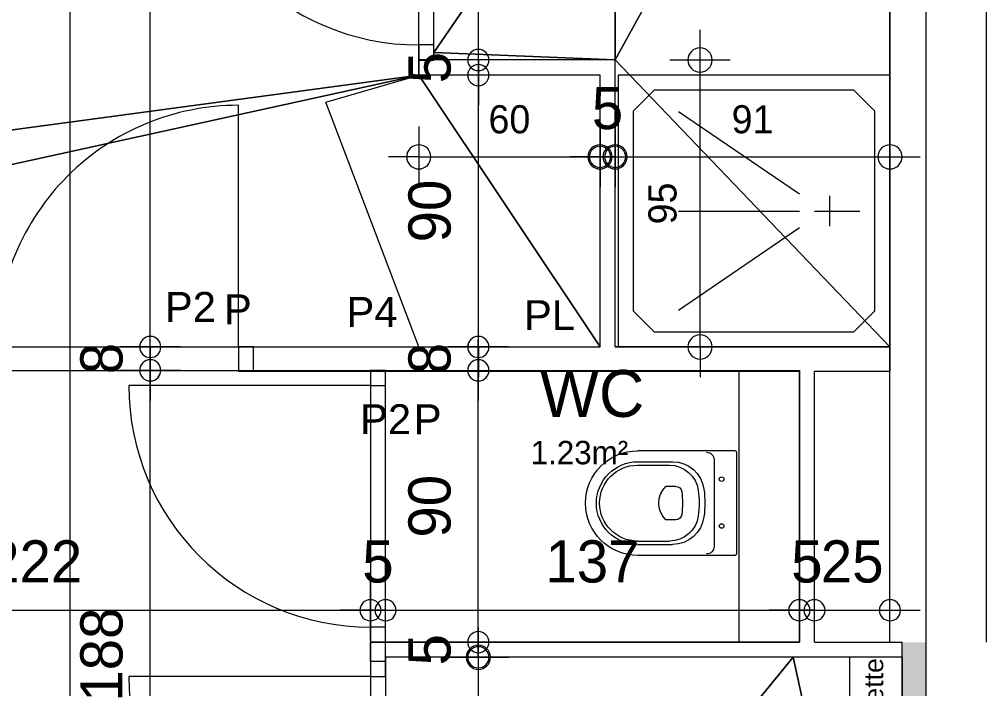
# Model space of a CAD drawing. Header units: metres. Extents: x 1.8 to 61.8, y -53.3 to -11.3.
# Drawn here: x 34.122 to 37.324, y -18.851 to -16.635 of the extents above; entities that cross this region are included whole.
import ezdxf
from ezdxf.enums import TextEntityAlignment as Align
from ezdxf.lldxf.tags import DXFTag

# ---------------------------------------------------------------- set-up
doc = ezdxf.new("R2010")
doc.units = ezdxf.units.M
doc.header["$MEASUREMENT"] = 0
for name, color, linetype in [('Calque commun', 7, 'Continuous'), ('Calque5', 7, 'Continuous'), ('Calque90', 7, 'Continuous'), ('Cotations', 7, 'Continuous'), ('Textes', 7, 'Continuous')]:
    doc.layers.add(name, color=color, linetype=linetype)
doc.styles.add('Arial14', font='arial.ttf', dxfattribs={"height": 0.098961})
doc.styles.add('Arial18', font='arial.ttf', dxfattribs={"height": 0.063335})
doc.styles.add('Century Gothic12', font='GOTHIC.TTF', dxfattribs={"height": 0.077575})
doc.styles.add('Century Gothic18', font='GOTHIC.TTF', dxfattribs={"height": 0.139636})
doc.styles.add('Century Gothic21', font='GOTHIC.TTF', dxfattribs={"height": 0.155151})
doc.styles.add('Century Gothic23', font='GOTHIC.TTF', dxfattribs={"height": 0.09309})
tags = doc.linetypes.add('DASHDOT2', pattern=[0.5, 0.25, -0.125, 0, -0.125]).pattern_tags.tags
tags[10:11] = [DXFTag(74, 4), DXFTag(75, 0), DXFTag(340, '0'), DXFTag(46, 1.0), DXFTag(50, 0.0), DXFTag(44, 0.0), DXFTag(45, 0.0)]
tags[8:9] = [DXFTag(74, 4), DXFTag(75, 0), DXFTag(340, '0'), DXFTag(46, 1.0), DXFTag(50, 0.0), DXFTag(44, 0.0), DXFTag(45, 0.0)]
tags[6:7] = [DXFTag(74, 4), DXFTag(75, 0), DXFTag(340, '0'), DXFTag(46, 1.0), DXFTag(50, 0.0), DXFTag(44, 0.0), DXFTag(45, 0.0)]
tags[4:5] = [DXFTag(74, 4), DXFTag(75, 0), DXFTag(340, '0'), DXFTag(46, 1.0), DXFTag(50, 0.0), DXFTag(44, 0.0), DXFTag(45, 0.0)]

# ---------------------------------------------------------------- blocks, each defined once
blk = doc.blocks.new('Block51980')
at = {"layer": 'Calque commun', "color": 7, "linetype": 'Continuous', "lineweight": 18}
for p, q in [((37.3243, -15.7956), (37.3243, -14.7998)), ((37.3243, -18.6973), (37.3243, -16.3956))]:
    blk.add_line(p, q, dxfattribs=at)
at = {"layer": 'Calque commun', "color": 7, "linetype": 'Continuous', "lineweight": 9}
for p, q in [((37.1243, -15.7956), (37.1243, -14.9998)), ((37.0042, -15.7956), (37.0042, -15.1198)), ((37.0042, -18.6973), (37.0042, -16.3956)), ((37.1243, -18.6973), (37.1243, -16.3956))]:
    blk.add_line(p, q, dxfattribs=at)
blk = doc.blocks.new('Block53955')
at = {"layer": 'Calque commun', "color": 7, "linetype": 'Continuous', "lineweight": 18}
blk.add_line((37.1243, -18.6973), (37.1243, -16.6552), dxfattribs=at)
at = {"layer": 'Calque commun', "color": 7, "linetype": 'Continuous', "lineweight": 9}
for p, q in [((37.3243, -18.6973), (37.3243, -16.8552)), ((37.4443, -18.6973), (37.4443, -16.9752))]:
    blk.add_line(p, q, dxfattribs=at)
blk = doc.blocks.new('@PRES_1_$$_1-52')
at = {"layer": 'Calque commun', "color": 5, "linetype": 'Continuous', "lineweight": 9}
blk.add_line((0.05, 0.05), (0.05, 0.85), dxfattribs=at)
at = {"layer": 'Calque commun', "color": 5, "linetype": 'Continuous', "lineweight": 9, "extrusion": (0, 0, -1)}
blk.add_arc((-0.05, 0.05), 0.8, 90, 180, dxfattribs=at)
at = {"layer": 'Calque commun', "color": 5, "linetype": 'Continuous', "lineweight": 9}
mesh = blk.add_polyface(dxfattribs=at)
corners = [(0, 0), (0, 0.05), (0.05, 0.05), (0.05, 0)]
mesh.append_faces([[corners[k] for k in face] for face in [(0, 1, 2, 3)]], dxfattribs={"color": 5})
mesh = blk.add_polyface(dxfattribs=at)
corners = [(0.85, 0), (0.85, 0.05), (0.9, 0.05), (0.9, 0)]
mesh.append_faces([[corners[k] for k in face] for face in [(0, 1, 2, 3)]], dxfattribs={"color": 5})
blk = doc.blocks.new('@PRES_1_$$_1-53')
at = {"layer": 'Calque commun', "color": 0, "linetype": 'ByBlock', "lineweight": -2}
blk.add_line((0, 0), (0, 0.05), dxfattribs=at)
blk = doc.blocks.new('@PRES_1_$$_1-54')
at = {"layer": 'Calque commun', "color": 0, "linetype": 'ByBlock', "lineweight": -2}
blk.add_line((0, 0), (0, 0.05), dxfattribs=at)
blk = doc.blocks.new('INTER_2D_COMB18')
at = {"layer": 'Calque commun', "color": 0, "linetype": 'ByBlock', "lineweight": -2}
blk.add_blockref('@PRES_1_$$_1-52', (0, 0), dxfattribs=at)
at = {"layer": 'Calque commun', "color": 15, "linetype": 'Continuous', "lineweight": 18}
blk.add_blockref('@PRES_1_$$_1-53', (0, 0), dxfattribs=at)
at = {"layer": 'Calque commun', "color": 15, "linetype": 'Continuous', "lineweight": 18, "extrusion": (0, 0, -1), "xscale": -1, "yscale": -1, "zscale": -1, "rotation": -180}
blk.add_blockref('@PRES_1_$$_1-54', (-0.9, 0), dxfattribs=at)
blk = doc.blocks.new('PLACED_COMB18')
at = {"layer": 'Calque commun', "color": 0, "linetype": 'ByBlock', "lineweight": -2}
blk.add_blockref('INTER_2D_COMB18', (0, 0), dxfattribs=at)
blk = doc.blocks.new('xmodule1pdniv1-25')
at = {"layer": 'Calque commun', "color": 5, "linetype": 'Continuous', "lineweight": 9}
blk.add_arc((0, 0), 0.5, 0, 359.9994, dxfattribs=at)
blk = doc.blocks.new('xmodule1pdniv1-26')
at = {"layer": 'Calque commun', "color": 5, "linetype": 'Continuous', "lineweight": 9}
blk.add_arc((0, 0), 0.5, 0, 359.9994, dxfattribs=at)
blk = doc.blocks.new('DimLine53702-2')
at = {"layer": 'Calque commun', "color": 5, "linetype": 'Continuous', "lineweight": 9}
for p, q in [((33.0436, -19.563), (33.0436, -19.363)), ((35.2637, -19.563), (35.2637, -19.363)), ((33.0436, -19.463), (32.9436, -19.463)), ((33.0436, -19.463), (35.2637, -19.463)), ((35.2637, -19.463), (35.3637, -19.463))]:
    blk.add_line(p, q, dxfattribs=at)
at = {"layer": 'Calque commun', "color": 5, "linetype": 'Continuous', "lineweight": 9, "xscale": 0.07000000029802322, "yscale": 0.07000000029802322, "zscale": 0.07000000029802322}
for name, p in [('xmodule1pdniv1-25', (33.0436, -19.463)), ('xmodule1pdniv1-26', (35.2637, -19.463))]:
    blk.add_blockref(name, p, dxfattribs=at)
at = {"layer": 'Calque commun', "color": 5, "linetype": 'Continuous', "lineweight": 9, "style": 'Century Gothic18'}
blk.add_text('222', height=0.13964, dxfattribs=at).set_placement((34.1537, -19.413), align=Align.BOTTOM_CENTER)
blk = doc.blocks.new('xmodule1pdniv1-27')
at = {"layer": 'Calque commun', "color": 5, "linetype": 'Continuous', "lineweight": 9}
blk.add_arc((0, 0), 0.5, 0, 359.9994, dxfattribs=at)
blk = doc.blocks.new('xmodule1pdniv1-28')
at = {"layer": 'Calque commun', "color": 5, "linetype": 'Continuous', "lineweight": 9}
blk.add_arc((0, 0), 0.5, 0, 359.9994, dxfattribs=at)
blk = doc.blocks.new('DimLine53710-2')
at = {"layer": 'Calque commun', "color": 5, "linetype": 'Continuous', "lineweight": 9}
for p, q in [((35.2637, -19.563), (35.2637, -19.363)), ((35.3137, -19.563), (35.3137, -19.363)), ((35.2637, -19.463), (35.1637, -19.463)), ((35.2637, -19.463), (35.3137, -19.463)), ((35.3137, -19.463), (35.4137, -19.463))]:
    blk.add_line(p, q, dxfattribs=at)
at = {"layer": 'Calque commun', "color": 5, "linetype": 'Continuous', "lineweight": 9, "xscale": 0.07000000029802322, "yscale": 0.07000000029802322, "zscale": 0.07000000029802322}
for name, p in [('xmodule1pdniv1-27', (35.2637, -19.463)), ('xmodule1pdniv1-28', (35.3137, -19.463))]:
    blk.add_blockref(name, p, dxfattribs=at)
at = {"layer": 'Calque commun', "color": 5, "linetype": 'Continuous', "lineweight": 9, "style": 'Century Gothic18'}
blk.add_text('5', height=0.1396, dxfattribs=at).set_placement((35.2887, -19.413), align=Align.BOTTOM_CENTER)
blk = doc.blocks.new('xmodule1pdniv1-29')
at = {"layer": 'Calque commun', "color": 5, "linetype": 'Continuous', "lineweight": 9}
blk.add_arc((0, 0), 0.5, 0, 359.9994, dxfattribs=at)
blk = doc.blocks.new('xmodule1pdniv1-30')
at = {"layer": 'Calque commun', "color": 5, "linetype": 'Continuous', "lineweight": 9}
blk.add_arc((0, 0), 0.5, 0, 359.9994, dxfattribs=at)
blk = doc.blocks.new('DimLine53718-2')
at = {"layer": 'Calque commun', "color": 5, "linetype": 'Continuous', "lineweight": 9}
for p, q in [((35.3137, -19.563), (35.3137, -19.363)), ((36.6836, -19.563), (36.6836, -19.363)), ((35.3137, -19.463), (35.2137, -19.463)), ((35.3137, -19.463), (36.6836, -19.463)), ((36.6836, -19.463), (36.7836, -19.463))]:
    blk.add_line(p, q, dxfattribs=at)
at = {"layer": 'Calque commun', "color": 5, "linetype": 'Continuous', "lineweight": 9, "xscale": 0.07000000029802322, "yscale": 0.07000000029802322, "zscale": 0.07000000029802322}
for name, p in [('xmodule1pdniv1-29', (35.3137, -19.463)), ('xmodule1pdniv1-30', (36.6836, -19.463))]:
    blk.add_blockref(name, p, dxfattribs=at)
at = {"layer": 'Calque commun', "color": 5, "linetype": 'Continuous', "lineweight": 9, "style": 'Century Gothic18'}
blk.add_text('137', height=0.13964, dxfattribs=at).set_placement((35.9987, -19.413), align=Align.BOTTOM_CENTER)
blk = doc.blocks.new('xmodule1pdniv1-31')
at = {"layer": 'Calque commun', "color": 5, "linetype": 'Continuous', "lineweight": 9}
blk.add_arc((0, 0), 0.5, 0, 359.9994, dxfattribs=at)
blk = doc.blocks.new('xmodule1pdniv1-32')
at = {"layer": 'Calque commun', "color": 5, "linetype": 'Continuous', "lineweight": 9}
blk.add_arc((0, 0), 0.5, 0, 359.9994, dxfattribs=at)
blk = doc.blocks.new('DimLine53726-2')
at = {"layer": 'Calque commun', "color": 5, "linetype": 'Continuous', "lineweight": 9}
for p, q in [((36.6836, -19.563), (36.6836, -19.363)), ((36.7336, -19.563), (36.7336, -19.363)), ((36.6836, -19.463), (36.5836, -19.463)), ((36.6836, -19.463), (36.7336, -19.463)), ((36.7336, -19.463), (36.8336, -19.463))]:
    blk.add_line(p, q, dxfattribs=at)
at = {"layer": 'Calque commun', "color": 5, "linetype": 'Continuous', "lineweight": 9, "xscale": 0.07000000029802322, "yscale": 0.07000000029802322, "zscale": 0.07000000029802322}
for name, p in [('xmodule1pdniv1-31', (36.6836, -19.463)), ('xmodule1pdniv1-32', (36.7336, -19.463))]:
    blk.add_blockref(name, p, dxfattribs=at)
at = {"layer": 'Calque commun', "color": 5, "linetype": 'Continuous', "lineweight": 9, "style": 'Century Gothic18'}
blk.add_text('5', height=0.1396, dxfattribs=at).set_placement((36.7086, -19.413), align=Align.BOTTOM_CENTER)
blk = doc.blocks.new('xmodule1pdniv1-33')
at = {"layer": 'Calque commun', "color": 5, "linetype": 'Continuous', "lineweight": 9}
blk.add_arc((0, 0), 0.5, 0, 359.9994, dxfattribs=at)
blk = doc.blocks.new('xmodule1pdniv1-34')
at = {"layer": 'Calque commun', "color": 5, "linetype": 'Continuous', "lineweight": 9}
blk.add_arc((0, 0), 0.5, 0, 359.9994, dxfattribs=at)
blk = doc.blocks.new('DimLine53734-2')
at = {"layer": 'Calque commun', "color": 5, "linetype": 'Continuous', "lineweight": 9}
for p, q in [((36.7336, -19.563), (36.7336, -19.363)), ((36.9836, -19.563), (36.9836, -19.363)), ((36.7336, -19.463), (36.6336, -19.463)), ((36.7336, -19.463), (36.9836, -19.463)), ((36.9836, -19.463), (37.0836, -19.463))]:
    blk.add_line(p, q, dxfattribs=at)
at = {"layer": 'Calque commun', "color": 5, "linetype": 'Continuous', "lineweight": 9, "xscale": 0.07000000029802322, "yscale": 0.07000000029802322, "zscale": 0.07000000029802322}
for name, p in [('xmodule1pdniv1-33', (36.7336, -19.463)), ('xmodule1pdniv1-34', (36.9836, -19.463))]:
    blk.add_blockref(name, p, dxfattribs=at)
at = {"layer": 'Calque commun', "color": 5, "linetype": 'Continuous', "lineweight": 9, "style": 'Century Gothic18'}
blk.add_text('25', height=0.13964, dxfattribs=at).set_placement((36.8586, -19.413), align=Align.BOTTOM_CENTER)
blk = doc.blocks.new('xmodule1pdniv1-39')
at = {"layer": 'Calque commun', "color": 5, "linetype": 'Continuous', "lineweight": 9}
blk.add_arc((0, 0), 0.5, 0, 359.9994, dxfattribs=at)
blk = doc.blocks.new('xmodule1pdniv1-40')
at = {"layer": 'Calque commun', "color": 5, "linetype": 'Continuous', "lineweight": 9}
blk.add_arc((0, 0), 0.5, 0, 359.9994, dxfattribs=at)
blk = doc.blocks.new('DimLine53758-2')
at = {"layer": 'Calque commun', "color": 5, "linetype": 'Continuous', "lineweight": 9}
for p, q in [((34.5346, -18.6687), (34.5346, -18.5687)), ((34.6346, -18.6687), (34.4346, -18.6687)), ((34.5346, -20.5512), (34.5346, -18.6687)), ((34.6346, -20.5512), (34.4346, -20.5512)), ((34.5346, -20.5512), (34.5346, -20.6512))]:
    blk.add_line(p, q, dxfattribs=at)
at = {"layer": 'Calque commun', "color": 5, "linetype": 'Continuous', "lineweight": 9, "xscale": 0.07000000029802322, "yscale": 0.07000000029802322, "zscale": 0.07000000029802322, "rotation": 90}
for name, p in [('xmodule1pdniv1-40', (34.5346, -18.6687)), ('xmodule1pdniv1-39', (34.5346, -20.5512))]:
    blk.add_blockref(name, p, dxfattribs=at)
at = {"layer": 'Calque commun', "color": 5, "linetype": 'Continuous', "lineweight": 9, "style": 'Century Gothic18'}
blk.add_text('188', height=0.13964, rotation=90.0024, dxfattribs=at).set_placement((34.4846, -19.61), align=Align.BOTTOM_CENTER)
blk = doc.blocks.new('xmodule1pdniv1-41')
at = {"layer": 'Calque commun', "color": 5, "linetype": 'Continuous', "lineweight": 9}
blk.add_arc((0, 0), 0.5, 0, 359.9994, dxfattribs=at)
blk = doc.blocks.new('xmodule1pdniv1-42')
at = {"layer": 'Calque commun', "color": 5, "linetype": 'Continuous', "lineweight": 9}
blk.add_arc((0, 0), 0.5, 0, 359.9994, dxfattribs=at)
blk = doc.blocks.new('DimLine53766-2')
at = {"layer": 'Calque commun', "color": 5, "linetype": 'Continuous', "lineweight": 9}
for p, q in [((34.5347, -18.5913), (34.5348, -18.4913)), ((34.6347, -18.5914), (34.4347, -18.5911)), ((34.5346, -18.6687), (34.5347, -18.5913)), ((34.6346, -18.6688), (34.4346, -18.6685)), ((34.5346, -18.6687), (34.5344, -18.7687))]:
    blk.add_line(p, q, dxfattribs=at)
at = {"layer": 'Calque commun', "color": 5, "linetype": 'Continuous', "lineweight": 9, "xscale": 0.06999999484552753, "yscale": 0.06999999484552753, "zscale": 0.07000000029802322, "rotation": 89.9152908298062}
for name, p in [('xmodule1pdniv1-42', (34.5347, -18.5913)), ('xmodule1pdniv1-41', (34.5346, -18.6687))]:
    blk.add_blockref(name, p, dxfattribs=at)
at = {"layer": 'Calque commun', "color": 5, "linetype": 'Continuous', "lineweight": 9, "style": 'Century Gothic18'}
blk.add_text('8', height=0.1396, rotation=89.9153, dxfattribs=at).set_placement((34.4846, -18.6299), align=Align.BOTTOM_CENTER)
blk = doc.blocks.new('xmodule1pdniv1-43')
at = {"layer": 'Calque commun', "color": 5, "linetype": 'Continuous', "lineweight": 9}
blk.add_arc((0, 0), 0.5, 0, 359.9994, dxfattribs=at)
blk = doc.blocks.new('xmodule1pdniv1-44')
at = {"layer": 'Calque commun', "color": 5, "linetype": 'Continuous', "lineweight": 9}
blk.add_arc((0, 0), 0.5, 0, 359.9994, dxfattribs=at)
blk = doc.blocks.new('DimLine53774-2')
at = {"layer": 'Calque commun', "color": 5, "linetype": 'Continuous', "lineweight": 9}
for p, q in [((34.5347, -15.9912), (34.5347, -15.8912)), ((34.6347, -15.9912), (34.4347, -15.9912)), ((34.5347, -18.5913), (34.5347, -15.9912)), ((34.6347, -18.5913), (34.4347, -18.5913)), ((34.5347, -18.5913), (34.5347, -18.6913))]:
    blk.add_line(p, q, dxfattribs=at)
at = {"layer": 'Calque commun', "color": 5, "linetype": 'Continuous', "lineweight": 9, "xscale": 0.07000000029802322, "yscale": 0.07000000029802322, "zscale": 0.07000000029802322, "rotation": 90}
for name, p in [('xmodule1pdniv1-44', (34.5347, -15.9912)), ('xmodule1pdniv1-43', (34.5347, -18.5913))]:
    blk.add_blockref(name, p, dxfattribs=at)
at = {"layer": 'Calque commun', "color": 5, "linetype": 'Continuous', "lineweight": 9, "style": 'Century Gothic18'}
blk.add_text('260', height=0.13964, rotation=90, dxfattribs=at).set_placement((34.4847, -17.2912), align=Align.BOTTOM_CENTER)
blk = doc.blocks.new('xmodule1pdniv1-49')
at = {"layer": 'Calque commun', "color": 5, "linetype": 'Continuous', "lineweight": 9}
blk.add_arc((0, 0), 0.5, 0, 359.9994, dxfattribs=at)
blk = doc.blocks.new('xmodule1pdniv1-50')
at = {"layer": 'Calque commun', "color": 5, "linetype": 'Continuous', "lineweight": 9}
blk.add_arc((0, 0), 0.5, 0, 359.9994, dxfattribs=at)
blk = doc.blocks.new('DimLine53814-2')
at = {"layer": 'Calque commun', "color": 5, "linetype": 'Continuous', "lineweight": 9}
for p, q in [((35.6208, -19.5687), (35.6208, -19.4687)), ((35.5208, -19.5687), (35.7208, -19.5687)), ((35.6208, -19.6187), (35.6208, -19.5687)), ((35.5208, -19.6187), (35.7208, -19.6187)), ((35.6208, -19.6187), (35.6208, -19.7187))]:
    blk.add_line(p, q, dxfattribs=at)
at = {"layer": 'Calque commun', "color": 5, "linetype": 'Continuous', "lineweight": 9, "xscale": 0.07000000029802322, "yscale": 0.07000000029802322, "zscale": 0.07000000029802322, "rotation": 90}
for name, p in [('xmodule1pdniv1-50', (35.6208, -19.5687)), ('xmodule1pdniv1-49', (35.6208, -19.6187))]:
    blk.add_blockref(name, p, dxfattribs=at)
at = {"layer": 'Calque commun', "color": 5, "linetype": 'Continuous', "lineweight": 9, "style": 'Century Gothic18'}
blk.add_text('5', height=0.1396, rotation=90, dxfattribs=at).set_placement((35.5708, -19.5937), align=Align.BOTTOM_CENTER)
blk = doc.blocks.new('xmodule1pdniv1-51')
at = {"layer": 'Calque commun', "color": 5, "linetype": 'Continuous', "lineweight": 9}
blk.add_arc((0, 0), 0.5, 0, 359.9994, dxfattribs=at)
blk = doc.blocks.new('xmodule1pdniv1-52')
at = {"layer": 'Calque commun', "color": 5, "linetype": 'Continuous', "lineweight": 9}
blk.add_arc((0, 0), 0.5, 0, 359.9994, dxfattribs=at)
blk = doc.blocks.new('DimLine53822-2')
at = {"layer": 'Calque commun', "color": 5, "linetype": 'Continuous', "lineweight": 9}
for p, q in [((35.6208, -18.6687), (35.6208, -18.5687)), ((35.5208, -18.6687), (35.7208, -18.6687)), ((35.6208, -19.5687), (35.6208, -18.6687)), ((35.5208, -19.5687), (35.7208, -19.5687)), ((35.6208, -19.5687), (35.6208, -19.6687))]:
    blk.add_line(p, q, dxfattribs=at)
at = {"layer": 'Calque commun', "color": 5, "linetype": 'Continuous', "lineweight": 9, "xscale": 0.07000000029802322, "yscale": 0.07000000029802322, "zscale": 0.07000000029802322, "rotation": 90}
for name, p in [('xmodule1pdniv1-52', (35.6208, -18.6687)), ('xmodule1pdniv1-51', (35.6208, -19.5687))]:
    blk.add_blockref(name, p, dxfattribs=at)
at = {"layer": 'Calque commun', "color": 5, "linetype": 'Continuous', "lineweight": 9, "style": 'Century Gothic18'}
blk.add_text('90', height=0.13964, rotation=90, dxfattribs=at).set_placement((35.5708, -19.1187), align=Align.BOTTOM_CENTER)
blk = doc.blocks.new('xmodule1pdniv1-53')
at = {"layer": 'Calque commun', "color": 5, "linetype": 'Continuous', "lineweight": 9}
blk.add_arc((0, 0), 0.5, 0, 359.9994, dxfattribs=at)
blk = doc.blocks.new('xmodule1pdniv1-54')
at = {"layer": 'Calque commun', "color": 5, "linetype": 'Continuous', "lineweight": 9}
blk.add_arc((0, 0), 0.5, 0, 359.9994, dxfattribs=at)
blk = doc.blocks.new('DimLine53830-2')
at = {"layer": 'Calque commun', "color": 5, "linetype": 'Continuous', "lineweight": 9}
for p, q in [((35.6209, -18.5913), (35.621, -18.4913)), ((35.7209, -18.5914), (35.5209, -18.5911)), ((35.6208, -18.6687), (35.6209, -18.5913)), ((35.5208, -18.6685), (35.7208, -18.6688)), ((35.6208, -18.6687), (35.6206, -18.7687))]:
    blk.add_line(p, q, dxfattribs=at)
at = {"layer": 'Calque commun', "color": 5, "linetype": 'Continuous', "lineweight": 9, "xscale": 0.06999999484552753, "yscale": 0.06999999484552753, "zscale": 0.07000000029802322, "rotation": 89.9152908298062}
for name, p in [('xmodule1pdniv1-54', (35.6209, -18.5913)), ('xmodule1pdniv1-53', (35.6208, -18.6687))]:
    blk.add_blockref(name, p, dxfattribs=at)
at = {"layer": 'Calque commun', "color": 5, "linetype": 'Continuous', "lineweight": 9, "style": 'Century Gothic18'}
blk.add_text('8', height=0.1396, rotation=89.9153, dxfattribs=at).set_placement((35.5708, -18.6299), align=Align.BOTTOM_CENTER)
blk = doc.blocks.new('xmodule1pdniv1-55')
at = {"layer": 'Calque commun', "color": 5, "linetype": 'Continuous', "lineweight": 9}
blk.add_arc((0, 0), 0.5, 0, 359.9994, dxfattribs=at)
blk = doc.blocks.new('xmodule1pdniv1-56')
at = {"layer": 'Calque commun', "color": 5, "linetype": 'Continuous', "lineweight": 9}
blk.add_arc((0, 0), 0.5, 0, 359.9994, dxfattribs=at)
blk = doc.blocks.new('DimLine53838-2')
at = {"layer": 'Calque commun', "color": 5, "linetype": 'Continuous', "lineweight": 9}
for p, q in [((35.6209, -17.6913), (35.6209, -17.5913)), ((35.7209, -17.6913), (35.5209, -17.6913)), ((35.6209, -18.5913), (35.6209, -17.6913)), ((35.7209, -18.5913), (35.5209, -18.5913)), ((35.6209, -18.5913), (35.6209, -18.6913))]:
    blk.add_line(p, q, dxfattribs=at)
at = {"layer": 'Calque commun', "color": 5, "linetype": 'Continuous', "lineweight": 9, "xscale": 0.07000000029802322, "yscale": 0.07000000029802322, "zscale": 0.07000000029802322, "rotation": 90}
for name, p in [('xmodule1pdniv1-56', (35.6209, -17.6913)), ('xmodule1pdniv1-55', (35.6209, -18.5913))]:
    blk.add_blockref(name, p, dxfattribs=at)
at = {"layer": 'Calque commun', "color": 5, "linetype": 'Continuous', "lineweight": 9, "style": 'Century Gothic18'}
blk.add_text('90', height=0.13964, rotation=90, dxfattribs=at).set_placement((35.5709, -18.1413), align=Align.BOTTOM_CENTER)
blk = doc.blocks.new('xmodule1pdniv1-57')
at = {"layer": 'Calque commun', "color": 5, "linetype": 'Continuous', "lineweight": 9}
blk.add_arc((0, 0), 0.5, 0, 359.9994, dxfattribs=at)
blk = doc.blocks.new('xmodule1pdniv1-58')
at = {"layer": 'Calque commun', "color": 5, "linetype": 'Continuous', "lineweight": 9}
blk.add_arc((0, 0), 0.5, 0, 359.9994, dxfattribs=at)
blk = doc.blocks.new('DimLine53846-2')
at = {"layer": 'Calque commun', "color": 5, "linetype": 'Continuous', "lineweight": 9}
for p, q in [((35.6209, -17.6412), (35.6209, -17.5412)), ((35.7209, -17.6412), (35.5209, -17.6412)), ((35.6209, -17.6913), (35.6209, -17.6412)), ((35.7209, -17.6913), (35.5209, -17.6913)), ((35.6209, -17.6913), (35.6209, -17.7913))]:
    blk.add_line(p, q, dxfattribs=at)
at = {"layer": 'Calque commun', "color": 5, "linetype": 'Continuous', "lineweight": 9, "xscale": 0.07000000029802322, "yscale": 0.07000000029802322, "zscale": 0.07000000029802322, "rotation": 90}
for name, p in [('xmodule1pdniv1-58', (35.6209, -17.6412)), ('xmodule1pdniv1-57', (35.6209, -17.6913))]:
    blk.add_blockref(name, p, dxfattribs=at)
at = {"layer": 'Calque commun', "color": 5, "linetype": 'Continuous', "lineweight": 9, "style": 'Century Gothic18'}
blk.add_text('5', height=0.1396, rotation=90, dxfattribs=at).set_placement((35.5709, -17.6663), align=Align.BOTTOM_CENTER)
blk = doc.blocks.new('xmodule1pdniv1-59')
at = {"layer": 'Calque commun', "color": 5, "linetype": 'Continuous', "lineweight": 9}
blk.add_arc((0, 0), 0.5, 0, 359.9994, dxfattribs=at)
blk = doc.blocks.new('xmodule1pdniv1-60')
at = {"layer": 'Calque commun', "color": 5, "linetype": 'Continuous', "lineweight": 9}
blk.add_arc((0, 0), 0.5, 0, 359.9994, dxfattribs=at)
blk = doc.blocks.new('DimLine53854-2')
at = {"layer": 'Calque commun', "color": 5, "linetype": 'Continuous', "lineweight": 9}
for p, q in [((35.6209, -16.7413), (35.6209, -16.6413)), ((35.7209, -16.7413), (35.5209, -16.7413)), ((35.6209, -17.6412), (35.6209, -16.7413)), ((35.7209, -17.6412), (35.5209, -17.6412)), ((35.6209, -17.6412), (35.6209, -17.7412))]:
    blk.add_line(p, q, dxfattribs=at)
at = {"layer": 'Calque commun', "color": 5, "linetype": 'Continuous', "lineweight": 9, "xscale": 0.07000000029802322, "yscale": 0.07000000029802322, "zscale": 0.07000000029802322, "rotation": 90}
for name, p in [('xmodule1pdniv1-60', (35.6209, -16.7413)), ('xmodule1pdniv1-59', (35.6209, -17.6412))]:
    blk.add_blockref(name, p, dxfattribs=at)
at = {"layer": 'Calque commun', "color": 5, "linetype": 'Continuous', "lineweight": 9, "style": 'Century Gothic18'}
blk.add_text('90', height=0.13964, rotation=90, dxfattribs=at).set_placement((35.5709, -17.1913), align=Align.BOTTOM_CENTER)
blk = doc.blocks.new('douche90-2')
at = {"layer": 'Calque90', "color": 6, "linetype": 'Continuous', "lineweight": 9}
for p, q in [((0, 0, -10), (0, 0.9, -10)), ((0, 0.9, -10), (0.9, 0.9, -10)), ((0.9, 0.9, -10), (0.9, 0, -10)), ((0.05, 0.7803, -10), (0.1197, 0.85, -10)), ((0.1197, 0.85, -10), (0.7803, 0.85, -10)), ((0.7803, 0.85, -10), (0.85, 0.7803, -10)), ((0.05, 0.1197, -10), (0.05, 0.7803, -10)), ((0.3, 0.5058, -10), (0.7, 0.7788, -10)), ((0.85, 0.7803, -10), (0.85, 0.1197, -10)), ((0.2, 0.5, -10), (0.2, 0.4, -10)), ((0.25, 0.45, -10), (0.1, 0.45, -10)), ((0.7, 0.45, -10), (0.3, 0.45, -10)), ((0.3, 0.3942, -10), (0.7, 0.1212, -10)), ((0.1197, 0.05, -10), (0.05, 0.1197, -10)), ((0.85, 0.1197, -10), (0.7803, 0.05, -10)), ((0.7803, 0.05, -10), (0.1197, 0.05, -10)), ((0.9, 0, -10), (0, 0, -10))]:
    blk.add_line(p, q, dxfattribs=at)
blk = doc.blocks.new('@PRES_1_$$_1-55')
at = {"layer": 'Calque commun', "color": 5, "linetype": 'Continuous', "lineweight": 9}
blk.add_line((0.05, 0.08), (0.05, 0.88), dxfattribs=at)
at = {"layer": 'Calque commun', "color": 5, "linetype": 'Continuous', "lineweight": 9, "extrusion": (0, 0, -1)}
blk.add_arc((-0.05, 0.08), 0.8, 90, 180, dxfattribs=at)
at = {"layer": 'Calque commun', "color": 5, "linetype": 'Continuous', "lineweight": 9}
mesh = blk.add_polyface(dxfattribs=at)
corners = [(0, 0), (0, 0.08), (0.05, 0.08), (0.05, 0)]
mesh.append_faces([[corners[k] for k in face] for face in [(0, 1, 2, 3)]], dxfattribs={"color": 5})
mesh = blk.add_polyface(dxfattribs=at)
corners = [(0.85, 0), (0.85, 0.08), (0.9, 0.08), (0.9, 0)]
mesh.append_faces([[corners[k] for k in face] for face in [(0, 1, 2, 3)]], dxfattribs={"color": 5})
blk = doc.blocks.new('@PRES_1_$$_1-56')
at = {"layer": 'Calque commun', "color": 7, "linetype": 'Continuous', "lineweight": 9}
blk.add_line((0, 0), (0, 0.08), dxfattribs=at)
blk = doc.blocks.new('@PRES_1_$$_1-57')
at = {"layer": 'Calque commun', "color": 7, "linetype": 'Continuous', "lineweight": 9}
blk.add_line((0, 0), (0, 0.08), dxfattribs=at)
blk = doc.blocks.new('INTER_2D_COMB19')
at = {"layer": 'Calque5', "color": 0, "linetype": 'ByBlock', "lineweight": -2}
for name in ['@PRES_1_$$_1-55', '@PRES_1_$$_1-56']:
    blk.add_blockref(name, (0, 0), dxfattribs=at)
at = {"layer": 'Calque5', "color": 0, "linetype": 'ByBlock', "lineweight": -2, "extrusion": (0, 0, -1), "xscale": -1, "yscale": -1, "zscale": -1, "rotation": -180}
blk.add_blockref('@PRES_1_$$_1-57', (-0.9, 0), dxfattribs=at)
blk = doc.blocks.new('PLACED_COMB19')
at = {"layer": 'Calque5', "color": 0, "linetype": 'ByBlock', "lineweight": -2}
blk.add_blockref('INTER_2D_COMB19', (0, 0), dxfattribs=at)
blk = doc.blocks.new('xmodule1pdniv1-87')
at = {"layer": 'Calque commun', "color": 5, "linetype": 'Continuous', "lineweight": 9}
blk.add_arc((0, 0), 0.5, 0, 359.9994, dxfattribs=at)
blk = doc.blocks.new('xmodule1pdniv1-88')
at = {"layer": 'Calque commun', "color": 5, "linetype": 'Continuous', "lineweight": 9}
blk.add_arc((0, 0), 0.5, 0, 359.9994, dxfattribs=at)
blk = doc.blocks.new('DimLine60047-2')
at = {"layer": 'Calque commun', "color": 5, "linetype": 'Continuous', "lineweight": 9}
for p, q in [((35.4237, -17.8619), (35.4237, -18.0619)), ((36.0237, -17.8619), (36.0237, -18.0619)), ((35.4237, -17.9619), (35.3237, -17.9619)), ((35.4237, -17.9619), (36.0237, -17.9619)), ((36.0237, -17.9619), (36.1237, -17.9619))]:
    blk.add_line(p, q, dxfattribs=at)
at = {"layer": 'Calque commun', "color": 5, "linetype": 'Continuous', "lineweight": 9, "xscale": 0.07999999821186066, "yscale": 0.07999999821186066, "zscale": 0.07999999821186066}
for name, p in [('xmodule1pdniv1-87', (35.4237, -17.9619)), ('xmodule1pdniv1-88', (36.0237, -17.9619))]:
    blk.add_blockref(name, p, dxfattribs=at)
at = {"layer": 'Calque commun', "color": 5, "linetype": 'Continuous', "lineweight": 9, "style": 'Century Gothic23'}
blk.add_text('60', height=0.09309, dxfattribs=at).set_placement((35.7237, -17.9119), align=Align.BOTTOM_CENTER)
blk = doc.blocks.new('xmodule1pdniv1-89')
at = {"layer": 'Calque commun', "color": 5, "linetype": 'Continuous', "lineweight": 9}
blk.add_arc((0, 0), 0.5, 0, 359.9994, dxfattribs=at)
blk = doc.blocks.new('xmodule1pdniv1-90')
at = {"layer": 'Calque commun', "color": 5, "linetype": 'Continuous', "lineweight": 9}
blk.add_arc((0, 0), 0.5, 0, 359.9994, dxfattribs=at)
blk = doc.blocks.new('DimLine60055-2')
at = {"layer": 'Calque commun', "color": 5, "linetype": 'Continuous', "lineweight": 9}
for p, q in [((36.0237, -17.8619), (36.0237, -18.0619)), ((36.0737, -17.8619), (36.0737, -18.0619)), ((36.0237, -17.9619), (35.9237, -17.9619)), ((36.0237, -17.9619), (36.0737, -17.9619)), ((36.0737, -17.9619), (36.1737, -17.9619))]:
    blk.add_line(p, q, dxfattribs=at)
at = {"layer": 'Calque commun', "color": 5, "linetype": 'Continuous', "lineweight": 9, "xscale": 0.07000000029802322, "yscale": 0.07000000029802322, "zscale": 0.07000000029802322}
for name, p in [('xmodule1pdniv1-89', (36.0237, -17.9619)), ('xmodule1pdniv1-90', (36.0737, -17.9619))]:
    blk.add_blockref(name, p, dxfattribs=at)
at = {"layer": 'Calque commun', "color": 5, "linetype": 'Continuous', "lineweight": 9, "style": 'Century Gothic18'}
blk.add_text('5', height=0.1396, dxfattribs=at).set_placement((36.0487, -17.9119), align=Align.BOTTOM_CENTER)
blk = doc.blocks.new('xmodule1pdniv1-91')
at = {"layer": 'Calque commun', "color": 5, "linetype": 'Continuous', "lineweight": 9}
blk.add_arc((0, 0), 0.5, 0, 359.9994, dxfattribs=at)
blk = doc.blocks.new('xmodule1pdniv1-92')
at = {"layer": 'Calque commun', "color": 5, "linetype": 'Continuous', "lineweight": 9}
blk.add_arc((0, 0), 0.5, 0, 359.9994, dxfattribs=at)
blk = doc.blocks.new('DimLine60063-2')
at = {"layer": 'Calque commun', "color": 5, "linetype": 'Continuous', "lineweight": 9}
for p, q in [((36.0737, -17.8619), (36.0737, -18.0619)), ((36.9837, -17.8619), (36.9837, -18.0619)), ((36.0737, -17.9619), (35.9737, -17.9619)), ((36.0737, -17.9619), (36.9837, -17.9619)), ((36.9837, -17.9619), (37.0837, -17.9619))]:
    blk.add_line(p, q, dxfattribs=at)
at = {"layer": 'Calque commun', "color": 5, "linetype": 'Continuous', "lineweight": 9, "xscale": 0.07999999821186066, "yscale": 0.07999999821186066, "zscale": 0.07999999821186066}
for name, p in [('xmodule1pdniv1-91', (36.0737, -17.9619)), ('xmodule1pdniv1-92', (36.9837, -17.9619))]:
    blk.add_blockref(name, p, dxfattribs=at)
at = {"layer": 'Calque commun', "color": 5, "linetype": 'Continuous', "lineweight": 9, "style": 'Century Gothic23'}
blk.add_text('91', height=0.09309, dxfattribs=at).set_placement((36.5287, -17.9119), align=Align.BOTTOM_CENTER)
blk = doc.blocks.new('xmodule1pdniv1-93')
at = {"layer": 'Calque commun', "color": 5, "linetype": 'Continuous', "lineweight": 9}
blk.add_arc((0, 0), 0.5, 0, 359.9994, dxfattribs=at)
blk = doc.blocks.new('xmodule1pdniv1-94')
at = {"layer": 'Calque commun', "color": 5, "linetype": 'Continuous', "lineweight": 9}
blk.add_arc((0, 0), 0.5, 0, 359.9994, dxfattribs=at)
blk = doc.blocks.new('DimLine60071-2')
at = {"layer": 'Calque commun', "color": 5, "linetype": 'Continuous', "lineweight": 9}
for p, q in [((36.3549, -17.6412), (36.3549, -17.5412)), ((36.2549, -17.6412), (36.4549, -17.6412)), ((36.3549, -18.5913), (36.3549, -17.6412)), ((36.2549, -18.5913), (36.4549, -18.5913)), ((36.3549, -18.5913), (36.3549, -18.6913))]:
    blk.add_line(p, q, dxfattribs=at)
at = {"layer": 'Calque commun', "color": 5, "linetype": 'Continuous', "lineweight": 9, "xscale": 0.07999999821186066, "yscale": 0.07999999821186066, "zscale": 0.07999999821186066, "rotation": 90}
for name, p in [('xmodule1pdniv1-94', (36.3549, -17.6412)), ('xmodule1pdniv1-93', (36.3549, -18.5913))]:
    blk.add_blockref(name, p, dxfattribs=at)
at = {"layer": 'Calque commun', "color": 5, "linetype": 'Continuous', "lineweight": 9, "style": 'Century Gothic23'}
blk.add_text('95', height=0.09309, rotation=90, dxfattribs=at).set_placement((36.3049, -18.1162), align=Align.BOTTOM_CENTER)
blk = doc.blocks.new('@PRES_1_$$_1-58')
at = {"layer": 'Calque commun', "color": 5, "linetype": 'Continuous', "lineweight": 9}
blk.add_line((0.05, 0.05), (0.05, 0.85), dxfattribs=at)
at = {"layer": 'Calque commun', "color": 5, "linetype": 'Continuous', "lineweight": 9, "extrusion": (0, 0, -1)}
blk.add_arc((-0.05, 0.05), 0.8, 90, 180, dxfattribs=at)
at = {"layer": 'Calque commun', "color": 5, "linetype": 'Continuous', "lineweight": 9}
mesh = blk.add_polyface(dxfattribs=at)
corners = [(0, 0), (0, 0.05), (0.05, 0.05), (0.05, 0)]
mesh.append_faces([[corners[k] for k in face] for face in [(0, 1, 2, 3)]], dxfattribs={"color": 5})
mesh = blk.add_polyface(dxfattribs=at)
corners = [(0.85, 0), (0.85, 0.05), (0.9, 0.05), (0.9, 0)]
mesh.append_faces([[corners[k] for k in face] for face in [(0, 1, 2, 3)]], dxfattribs={"color": 5})
blk = doc.blocks.new('@PRES_1_$$_1-59')
at = {"layer": 'Calque commun', "color": 0, "linetype": 'Continuous', "lineweight": 9}
blk.add_line((0, 0), (0, 0.05), dxfattribs=at)
blk = doc.blocks.new('@PRES_1_$$_1-60')
at = {"layer": 'Calque commun', "color": 0, "linetype": 'Continuous', "lineweight": 9}
blk.add_line((0, 0), (0, 0.05), dxfattribs=at)
blk = doc.blocks.new('INTER_2D_COMB20')
at = {"layer": 'Calque commun', "color": 0, "linetype": 'ByBlock', "lineweight": -2}
blk.add_blockref('@PRES_1_$$_1-58', (0, 0), dxfattribs=at)
at = {"layer": 'Calque commun', "color": 15, "linetype": 'ByBlock', "lineweight": -2}
blk.add_blockref('@PRES_1_$$_1-59', (0, 0), dxfattribs=at)
at = {"layer": 'Calque commun', "color": 15, "linetype": 'ByBlock', "lineweight": -2, "extrusion": (0, 0, -1), "xscale": -1, "yscale": -1, "zscale": -1, "rotation": -180}
blk.add_blockref('@PRES_1_$$_1-60', (-0.9, 0), dxfattribs=at)
blk = doc.blocks.new('PLACED_COMB20')
at = {"layer": 'Calque commun', "color": 0, "linetype": 'ByBlock', "lineweight": -2}
blk.add_blockref('INTER_2D_COMB20', (0, 0), dxfattribs=at)
blk = doc.blocks.new('xmodule1pdniv1-111')
at = {"layer": 'Calque commun', "color": 5, "linetype": 'Continuous', "lineweight": 9}
blk.add_arc((0, 0), 0.5, 0, 359.9994, dxfattribs=at)
blk = doc.blocks.new('xmodule1pdniv1-112')
at = {"layer": 'Calque commun', "color": 5, "linetype": 'Continuous', "lineweight": 9}
blk.add_arc((0, 0), 0.5, 0, 359.9994, dxfattribs=at)
blk = doc.blocks.new('DimLine60445-2')
at = {"layer": 'Calque commun', "color": 5, "linetype": 'Continuous', "lineweight": 9}
for p, q in [((35.6209, -19.6187), (35.6209, -19.5187)), ((35.5209, -19.6187), (35.7209, -19.6187)), ((35.6209, -21.2687), (35.6209, -19.6187)), ((35.5209, -21.2687), (35.7209, -21.2687)), ((35.6209, -21.2687), (35.6209, -21.3687))]:
    blk.add_line(p, q, dxfattribs=at)
at = {"layer": 'Calque commun', "color": 5, "linetype": 'Continuous', "lineweight": 9, "xscale": 0.07999999821186066, "yscale": 0.07999999821186066, "zscale": 0.07999999821186066, "rotation": 90}
for name, p in [('xmodule1pdniv1-112', (35.6209, -19.6187)), ('xmodule1pdniv1-111', (35.6209, -21.2687))]:
    blk.add_blockref(name, p, dxfattribs=at)
at = {"layer": 'Calque commun', "color": 5, "linetype": 'Continuous', "lineweight": 9, "style": 'Century Gothic23'}
blk.add_text('165', height=0.09309, rotation=90, dxfattribs=at).set_placement((35.5709, -20.4437), align=Align.BOTTOM_CENTER)
blk = doc.blocks.new('xmodule1pdniv1-127')
at = {"layer": 'Calque commun', "color": 15, "linetype": 'Continuous', "lineweight": 18}
for p, q in [((36.0737, -17.6412), (35.4237, -17.6412)), ((35.4237, -17.6412), (35.4237, -17.6913)), ((35.4237, -17.6412), (35.4737, -17.6412)), ((35.4237, -17.6412), (35.4237, -17.6413)), ((35.4737, -17.6412), (35.4737, -17.6413)), ((36.0737, -18.5913), (36.0737, -17.6412)), ((36.0237, -17.6913), (35.4237, -17.6913)), ((36.0237, -18.5913), (36.0237, -17.6913)), ((35.2637, -18.6687), (35.3137, -18.6687)), ((36.6836, -19.5687), (36.6836, -18.6713)), ((36.7336, -19.5687), (36.7336, -18.6713)), ((35.2637, -19.6328), (35.2637, -19.5687)), ((35.3137, -19.6187), (35.3137, -19.5687)), ((35.3137, -19.5687), (36.6836, -19.5687)), ((35.3137, -19.6328), (35.3137, -19.5687)), ((36.7336, -19.5687), (37.0237, -19.5687)), ((37.0237, -19.6187), (37.0237, -19.5687)), ((37.0237, -19.6187), (35.3137, -19.6187))]:
    blk.add_line(p, q, dxfattribs=at)
at = {"layer": 'Calque commun', "color": 7, "linetype": 'Continuous', "lineweight": 9}
for p, q in [((35.1159, -17.7805), (35.4237, -17.6913)), ((35.4237, -18.5913), (35.1159, -17.7805)), ((37.0236, -19.6187), (36.4836, -19.6187))]:
    blk.add_line(p, q, dxfattribs=at)
at = {"layer": 'Calque commun', "color": 7, "linetype": 'Continuous', "lineweight": 18}
for p, q in [((34.8765, -18.5913), (36.0237, -18.5913)), ((36.0737, -18.5913), (36.9837, -18.5913)), ((36.9837, -18.5913), (36.9837, -18.6713)), ((34.8765, -18.6713), (36.6836, -18.6713)), ((36.7336, -18.6713), (36.9837, -18.6713))]:
    blk.add_line(p, q, dxfattribs=at)
at = {"layer": 'Calque commun', "color": 91, "linetype": 'Continuous', "lineweight": 9}
blk.add_trace([(37.1037, -24.3512), (37.0237, -24.3512), (37.1037, -19.5687), (37.0237, -19.5687)], dxfattribs=at)
at = {"layer": 'Calque commun', "color": 5, "linetype": 'Continuous', "lineweight": 9}
for name in ['DimLine53774-2', 'DimLine53854-2', 'DimLine53846-2', 'DimLine60071-2', 'DimLine53838-2', 'DimLine60055-2', 'DimLine60047-2', 'DimLine60063-2', 'DimLine53766-2', 'DimLine53830-2', 'DimLine53758-2', 'DimLine53822-2', 'DimLine53702-2', 'DimLine53710-2', 'DimLine53718-2', 'DimLine53726-2', 'DimLine53734-2', 'DimLine53814-2', 'DimLine60445-2']:
    blk.add_blockref(name, (0, 0), dxfattribs=at)
at = {"layer": 'Calque commun', "color": 0, "linetype": 'ByBlock', "lineweight": -2, "extrusion": (0, 0, -1), "rotation": -90}
blk.add_blockref('PLACED_COMB18', (-35.4737, -16.7413), dxfattribs=at)
at = {"layer": 'Calque commun', "color": 0, "linetype": 'ByBlock', "lineweight": -2, "extrusion": (0, 0, -1), "xscale": -1, "yscale": -1, "zscale": -1}
for name, p, rotation in [('douche90-2', (-36.9837, -18.5913), -180), ('PLACED_COMB19', (-34.8765, -18.6713), -180), ('PLACED_COMB20', (-35.3137, -18.6687), 90.00000000000001), ('PLACED_COMB20', (-35.3137, -19.6328), 90.00000000000001)]:
    blk.add_blockref(name, p, dxfattribs=dict(at, rotation=rotation))
at = {"layer": 'Textes', "color": 5, "linetype": 'ByBlock', "lineweight": -2, "style": 'Arial14'}
for s, p in [('P2', (34.5831, -18.5379)), ('P4', (35.1841, -18.5544)), ('PL', (35.772, -18.5651)), ('P2', (35.2292, -18.9097))]:
    blk.add_text(s, height=0.09896, dxfattribs=at).set_placement(p, align=Align.BOTTOM_LEFT)
at = {"layer": 'Textes', "color": 5, "linetype": 'ByBlock', "lineweight": -2, "style": 'Century Gothic21'}
blk.add_text('WC', height=0.15515, dxfattribs=at).set_placement((36.1701, -18.6677), align=Align.TOP_RIGHT)
at = {"layer": 'Textes', "color": 9, "linetype": 'ByBlock', "lineweight": -2, "style": 'Century Gothic12'}
blk.add_text('1.23m²', height=0.07758, dxfattribs=at).set_placement((36.1169, -18.9021), align=Align.TOP_RIGHT)
at = {"layer": 'Calque commun', "color": 9, "linetype": 'Continuous', "lineweight": 9}
mesh = blk.add_polyface(dxfattribs=at)
corners = [(31.3237, -18.2431), (35.4237, -17.6913), (35.4237, -16.6913), (36.0237, -16.6913), (36.0237, -15.9912), (31.0238, -15.9912), (36.0237, -18.5913), (36.0237, -17.6913), (31.3237, -18.5913), (31.0238, -18.2438)]
mesh.append_faces([[corners[k] for k in face] for face in [(5, 2, 4), (6, 1, 8)]], dxfattribs={"vtx0": -1, "vtx1": -1, "color": 9})
mesh.append_faces([[corners[k] for k in face] for face in [(5, 0, 2)]], dxfattribs={"vtx0": -1, "vtx1": -1, "vtx2": -1, "color": 9})
mesh.append_faces([[corners[k] for k in face] for face in [(0, 1, 2)]], dxfattribs={"vtx0": -1, "vtx2": -1, "color": 9})
mesh.append_faces([[corners[k] for k in face] for face in [(0, 8, 1)]], dxfattribs={"vtx1": -1, "vtx2": -1, "color": 9})
mesh.append_faces([[corners[k] for k in face] for face in [(2, 3, 4), (6, 7, 1), (5, 9, 0)]], dxfattribs={"vtx2": -1, "color": 9})
mesh = blk.add_polyface(dxfattribs=at)
corners = [(35.4737, -17.6163), (36.0737, -17.6412), (35.4737, -17.6412), (36.0737, -15.9912), (36.9837, -15.9912), (36.0737, -16.7413), (36.9837, -18.5913), (35.4737, -16.7413), (36.0737, -18.5913)]
mesh.append_faces([[corners[k] for k in face] for face in [(0, 1, 2)]], dxfattribs={"vtx0": -1, "color": 9})
mesh.append_faces([[corners[k] for k in face] for face in [(0, 5, 1), (1, 5, 4)]], dxfattribs={"vtx0": -1, "vtx1": -1, "vtx2": -1, "color": 9})
mesh.append_faces([[corners[k] for k in face] for face in [(1, 4, 6)]], dxfattribs={"vtx0": -1, "vtx2": -1, "color": 9})
mesh.append_faces([[corners[k] for k in face] for face in [(3, 4, 5), (8, 1, 6)]], dxfattribs={"vtx1": -1, "color": 9})
mesh.append_faces([[corners[k] for k in face] for face in [(0, 7, 5)]], dxfattribs={"vtx2": -1, "color": 9})
mesh = blk.add_polyface(dxfattribs=at)
corners = [(33.0437, -20.5512), (33.0436, -18.6687), (35.2637, -18.6687), (35.2638, -20.5512)]
mesh.append_faces([[corners[k] for k in face] for face in [(0, 1, 2, 3)]], dxfattribs={"color": 9})
mesh = blk.add_polyface(dxfattribs=at)
corners = [(35.3137, -18.6687), (36.6836, -18.6687), (36.6836, -19.5687), (35.3137, -19.5687)]
mesh.append_faces([[corners[k] for k in face] for face in [(0, 1, 2, 3)]], dxfattribs={"color": 9})
mesh = blk.add_polyface(dxfattribs=at)
corners = [(36.6636, -19.6187), (35.3139, -21.2687), (37.0236, -21.2687), (37.0237, -19.6187), (37.0236, -19.6187), (37.0237, -21.3142), (37.0236, -21.3142), (35.3137, -19.6187)]
mesh.append_faces([[corners[k] for k in face] for face in [(0, 2, 4)]], dxfattribs={"vtx0": -1, "vtx1": -1, "color": 9})
mesh.append_faces([[corners[k] for k in face] for face in [(0, 1, 2), (2, 3, 4), (2, 5, 3)]], dxfattribs={"vtx0": -1, "vtx2": -1, "color": 9})
mesh.append_faces([[corners[k] for k in face] for face in [(2, 6, 5), (0, 7, 1)]], dxfattribs={"vtx2": -1, "color": 9})
blk = doc.blocks.new('wc suspendu')
at = {"layer": 'Calque commun', "color": 15, "linetype": 'Continuous', "lineweight": 9}
for p, q in [((-0.173, -0.0497), (-0.173, -0.0515)), ((-0.173, -0.0497), (-0.173, -0.372)), ((0.168, -0.0447), (-0.168, -0.0447)), ((0.173, -0.0497), (0.173, -0.0515)), ((0.173, -0.0497), (0.173, -0.372)), ((0.1434, -0.1197), (-0.1434, -0.1197)), ((-0.055, -0.2465), (-0.0551, -0.2797)), ((0.055, -0.2465), (0.0551, -0.2797)), ((-0.137, -0.372), (-0.137, -0.2571)), ((-0.1257, -0.3727), (-0.1257, -0.2673)), ((0.1257, -0.3727), (0.1257, -0.2673)), ((0.137, -0.372), (0.137, -0.2571))]:
    blk.add_line(p, q, dxfattribs=at)
for centre, radius, start, end in [((-0.168, -0.0497), 0.005, 90, 180), ((0.168, -0.0497), 0.005, 0, 90), ((-0.0756, -0.0946), 0.0075, 0, 359.9994), ((0.0794, -0.0946), 0.0075, 0, 359.9994), ((-0.1434, -0.1447), 0.025, 90, 180), ((0.1434, -0.1447), 0.025, 0, 90), ((-0.032, -0.2571), 0.105, 97.505, 180), ((0, -0.5), 0.35, 90, 97.505), ((0, -0.5), 0.35, 82.495, 90), ((0.032, -0.2571), 0.105, 0, 82.495), ((-0.0294, -0.2673), 0.0963, 97.505, 180), ((0, -0.4902), 0.3211, 90, 97.505), ((0, -0.4902), 0.3211, 82.495, 90), ((0.0294, -0.2673), 0.0963, 0, 82.495), ((0, -0.5), 0.2759, 90, 97.8622), ((0, -0.5), 0.2759, 82.1379, 90), ((-0.035, -0.2465), 0.02, 97.8621, 180), ((0.035, -0.2465), 0.02, 0, 82.1378), ((0, -0.2241), 0.0783, 225.2695, 314.7305), ((0, -0.372), 0.173, 180, 270), ((0, -0.372), 0.137, 180, 270), ((0, -0.3727), 0.1257, 180, 270), ((0, -0.372), 0.137, 270, 0), ((0, -0.372), 0.173, 270, 0), ((0, -0.3727), 0.1257, 270, 0)]:
    blk.add_arc(centre, radius, start, end, dxfattribs=at)
blk = doc.blocks.new('Block57835')
at = {"layer": 'Calque commun', "color": 7, "linetype": 'Continuous', "lineweight": 18}
blk.add_line((37.1243, -25.6552), (37.1243, -18.6973), dxfattribs=at)

msp = doc.modelspace()

# ---------------------------------------------------------------- linework, layer by layer
at = {"layer": 'Calque commun', "color": 12, "linetype": 'Continuous', "lineweight": 18}
msp.add_line((37.1243, -23.5998), (37.1243, -16.6352), dxfattribs=at)
at = {"layer": 'Calque commun', "color": 7, "linetype": 'Continuous', "lineweight": 9}
msp.add_line((36.8697, -18.7473), (36.8697, -19.0973), dxfattribs=at)
at = {"layer": 'Cotations', "color": 1, "linetype": 'DASHDOT2', "lineweight": 18, "flags": 128}
msp.add_lwpolyline([(34.2884, -12.0614), (34.2884, -25.7623), (34.2884, -25.7623)], dxfattribs=at)

# ---------------------------------------------------------------- block references
at = {"layer": 'Calque commun', "color": 0, "linetype": 'ByBlock', "lineweight": -2}
for name, p in [('Block51980', (0, 0)), ('xmodule1pdniv1-127', (0.0205, 0.8714)), ('Block53955', (0, 0)), ('Block57835', (0, 0))]:
    msp.add_blockref(name, p, dxfattribs=at)
at = {"layer": 'Calque commun', "color": 0, "linetype": 'ByBlock', "lineweight": -2, "extrusion": (0, 0, -1), "xscale": -1, "yscale": -1, "zscale": -1, "rotation": -90.00000000000001}
msp.add_blockref('wc suspendu', (-36.5413, -18.2369), dxfattribs=at)

# ---------------------------------------------------------------- texts
at = {"layer": 'Textes', "color": 5, "linetype": 'ByBlock', "lineweight": -2, "style": 'Arial14'}
for p in [(34.8914, -17.6744), (35.5197, -18.0386)]:
    msp.add_text('P', height=0.099, dxfattribs=at).set_placement(p, align=Align.BOTTOM_RIGHT)
at = {"layer": 'Textes', "color": 5, "linetype": 'ByBlock', "lineweight": -2, "style": 'Arial18'}
msp.add_text('Masquette', height=0.06333, rotation=90, dxfattribs=at).set_placement((37.0009, -19.1631), align=Align.BOTTOM_LEFT)

# ---------------------------------------------------------------- meshes
at = {"layer": 'Calque commun', "color": 7, "linetype": 'Continuous', "lineweight": 9}
mesh = msp.add_polyface(dxfattribs=at)
corners = [(61.7636, -11.3086), (1.7636, -11.3086), (1.7636, -53.3086), (61.7636, -53.3086)]
mesh.append_faces([[corners[k] for k in face] for face in [(0, 1, 2, 3)]], dxfattribs={"color": 7})
mesh = msp.add_polyface(dxfattribs=at)
corners = [(36.5041, -18.6973), (36.7041, -18.6973), (36.7041, -17.7998), (36.5041, -17.7998)]
mesh.append_faces([[corners[k] for k in face] for face in [(0, 1, 2, 3)]], dxfattribs={"color": 7})

doc.saveas('drawing.dxf')
